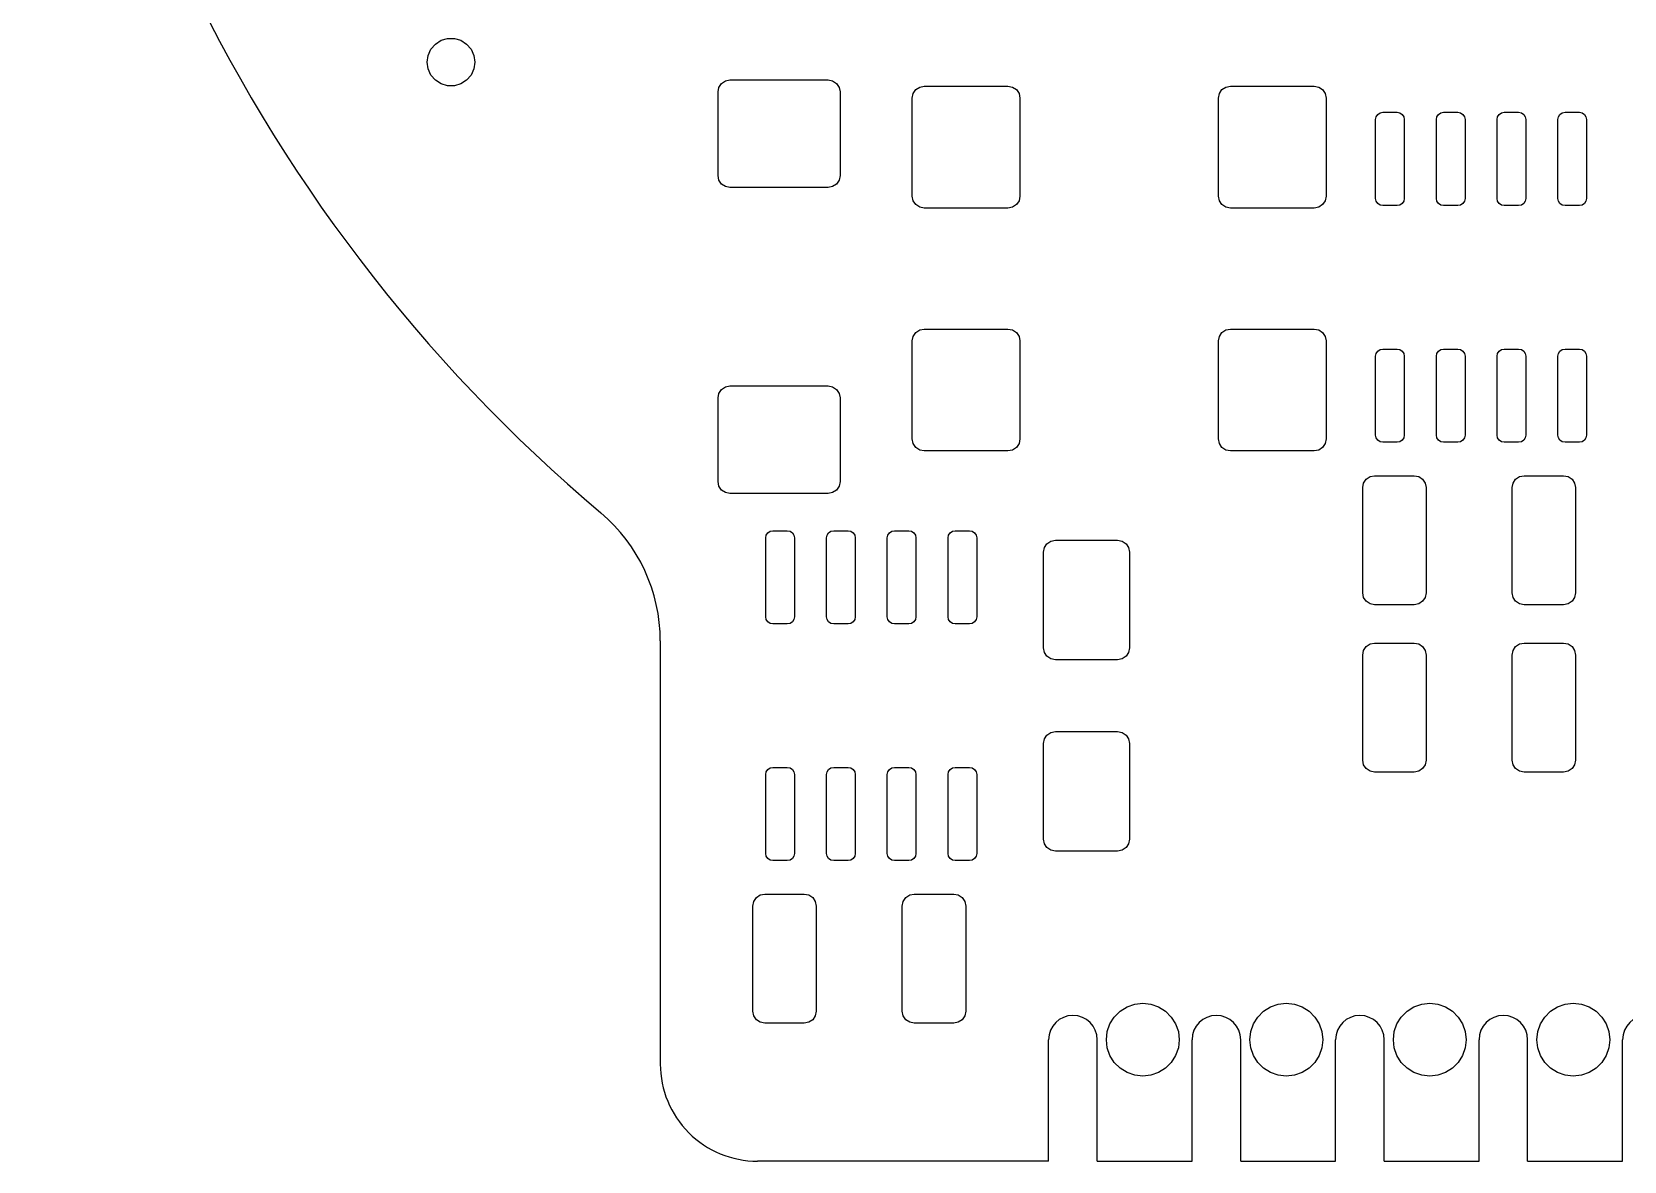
# Model space of a CAD drawing. Extents: x 116 to 183, y -110.2 to -37.6.
# Drawn here: x 115.95 to 149.24, y -110.24 to -86.62 of the extents above; entities that cross this region are included whole.
import ezdxf

# ---------------------------------------------------------------- set-up
doc = ezdxf.new("R2010")
doc.units = 0
doc.layers.add('BLACK', color=7, linetype='CONTINUOUS')

msp = doc.modelspace()

# ---------------------------------------------------------------- linework, layer by layer
at = {"layer": 'BLACK', "linetype": 'CONTINUOUS'}
for p, q in [((124.293373, -86.97868), (124.38657, -86.871125)), ((124.38657, -86.871125), (124.506292, -86.794184)), ((124.506292, -86.794184), (124.642843, -86.754089)), ((124.642843, -86.754089), (124.785157, -86.754089)), ((124.785157, -86.754089), (124.921708, -86.794184)), ((124.921708, -86.794184), (125.04143, -86.871125)), ((125.04143, -86.871125), (125.134627, -86.97868)), ((124.214, -87.249), (124.234254, -87.108134)), ((124.234254, -87.108134), (124.293373, -86.97868)), ((125.134627, -86.97868), (125.193746, -87.108134)), ((125.193746, -87.108134), (125.214, -87.249)), ((124.234254, -87.389866), (124.214, -87.249)), ((124.293373, -87.51932), (124.234254, -87.389866)), ((124.38657, -87.626875), (124.293373, -87.51932)), ((125.134627, -87.51932), (125.04143, -87.626875)), ((125.193746, -87.389866), (125.134627, -87.51932)), ((125.214, -87.249), (125.193746, -87.389866)), ((124.506292, -87.703816), (124.38657, -87.626875)), ((124.642843, -87.743911), (124.506292, -87.703816)), ((124.785157, -87.743911), (124.642843, -87.743911)), ((124.921708, -87.703816), (124.785157, -87.743911)), ((125.04143, -87.626875), (124.921708, -87.703816)), ((130.297, -87.873), (130.31603, -87.777329)), ((130.297, -89.623), (130.297, -87.873)), ((130.31603, -87.777329), (130.370223, -87.696223)), ((130.370223, -87.696223), (130.451329, -87.64203)), ((130.451329, -87.64203), (130.547, -87.623)), ((130.547, -87.623), (132.597, -87.623)), ((132.597, -87.623), (132.692671, -87.64203)), ((132.692671, -87.64203), (132.773777, -87.696223)), ((132.773777, -87.696223), (132.82797, -87.777329)), ((132.82797, -87.777329), (132.847, -87.873)), ((132.847, -87.873), (132.847, -89.623)), ((134.37803, -87.906329), (134.432223, -87.825223)), ((134.432223, -87.825223), (134.513329, -87.77103)), ((134.513329, -87.77103), (134.609, -87.752)), ((134.609, -87.752), (136.359, -87.752)), ((136.359, -87.752), (136.454671, -87.77103)), ((136.454671, -87.77103), (136.535777, -87.825223)), ((136.535777, -87.825223), (136.58997, -87.906329)), ((140.77803, -87.906329), (140.832223, -87.825223)), ((140.832223, -87.825223), (140.913329, -87.77103)), ((140.913329, -87.77103), (141.009, -87.752)), ((141.009, -87.752), (142.759, -87.752)), ((142.759, -87.752), (142.854671, -87.77103)), ((142.854671, -87.77103), (142.935777, -87.825223)), ((142.935777, -87.825223), (142.98997, -87.906329)), ((134.359, -88.002), (134.37803, -87.906329)), ((134.359, -90.052), (134.359, -88.002)), ((136.58997, -87.906329), (136.609, -88.002)), ((136.609, -88.002), (136.609, -90.052)), ((140.759, -88.002), (140.77803, -87.906329)), ((140.759, -90.052), (140.759, -88.002)), ((142.98997, -87.906329), (143.009, -88.002)), ((143.009, -88.002), (143.009, -90.052)), ((144.045, -88.45), (144.056418, -88.392597)), ((144.045, -90.1), (144.045, -88.45)), ((144.056418, -88.392597), (144.088934, -88.343934)), ((144.088934, -88.343934), (144.137597, -88.311418)), ((144.137597, -88.311418), (144.195, -88.3)), ((144.195, -88.3), (144.495, -88.3)), ((144.495, -88.3), (144.552403, -88.311418)), ((144.552403, -88.311418), (144.601066, -88.343934)), ((144.601066, -88.343934), (144.633582, -88.392597)), ((144.633582, -88.392597), (144.645, -88.45)), ((144.645, -88.45), (144.645, -90.1)), ((145.315, -88.45), (145.326418, -88.392597)), ((145.315, -90.1), (145.315, -88.45)), ((145.326418, -88.392597), (145.358934, -88.343934)), ((145.358934, -88.343934), (145.407597, -88.311418)), ((145.407597, -88.311418), (145.465, -88.3)), ((145.465, -88.3), (145.765, -88.3)), ((145.765, -88.3), (145.822403, -88.311418)), ((145.822403, -88.311418), (145.871066, -88.343934)), ((145.871066, -88.343934), (145.903582, -88.392597)), ((145.903582, -88.392597), (145.915, -88.45)), ((145.915, -88.45), (145.915, -90.1)), ((146.585, -88.45), (146.596418, -88.392597)), ((146.585, -90.1), (146.585, -88.45)), ((146.596418, -88.392597), (146.628934, -88.343934)), ((146.628934, -88.343934), (146.677597, -88.311418)), ((146.677597, -88.311418), (146.735, -88.3)), ((146.735, -88.3), (147.035, -88.3)), ((147.035, -88.3), (147.092403, -88.311418)), ((147.092403, -88.311418), (147.141066, -88.343934)), ((147.141066, -88.343934), (147.173582, -88.392597)), ((147.173582, -88.392597), (147.185, -88.45)), ((147.185, -88.45), (147.185, -90.1)), ((147.855, -88.45), (147.866418, -88.392597)), ((147.855, -90.1), (147.855, -88.45)), ((147.866418, -88.392597), (147.898934, -88.343934)), ((147.898934, -88.343934), (147.947597, -88.311418)), ((147.947597, -88.311418), (148.005, -88.3)), ((148.005, -88.3), (148.305, -88.3)), ((148.305, -88.3), (148.362403, -88.311418)), ((148.362403, -88.311418), (148.411066, -88.343934)), ((148.411066, -88.343934), (148.443582, -88.392597)), ((148.443582, -88.392597), (148.455, -88.45)), ((148.455, -88.45), (148.455, -90.1)), ((130.31603, -89.718671), (130.297, -89.623)), ((130.370223, -89.799777), (130.31603, -89.718671)), ((130.451329, -89.85397), (130.370223, -89.799777)), ((130.547, -89.873), (130.451329, -89.85397)), ((132.597, -89.873), (130.547, -89.873)), ((132.692671, -89.85397), (132.597, -89.873)), ((132.773777, -89.799777), (132.692671, -89.85397)), ((132.82797, -89.718671), (132.773777, -89.799777)), ((132.847, -89.623), (132.82797, -89.718671)), ((134.37803, -90.147671), (134.359, -90.052)), ((134.432223, -90.228777), (134.37803, -90.147671)), ((136.58997, -90.147671), (136.535777, -90.228777)), ((136.609, -90.052), (136.58997, -90.147671)), ((140.77803, -90.147671), (140.759, -90.052)), ((140.832223, -90.228777), (140.77803, -90.147671)), ((142.98997, -90.147671), (142.935777, -90.228777)), ((143.009, -90.052), (142.98997, -90.147671)), ((144.056418, -90.157403), (144.045, -90.1)), ((144.088934, -90.206066), (144.056418, -90.157403)), ((144.137597, -90.238582), (144.088934, -90.206066)), ((144.601066, -90.206066), (144.552403, -90.238582)), ((144.633582, -90.157403), (144.601066, -90.206066)), ((144.645, -90.1), (144.633582, -90.157403)), ((145.326418, -90.157403), (145.315, -90.1)), ((145.358934, -90.206066), (145.326418, -90.157403)), ((145.407597, -90.238582), (145.358934, -90.206066)), ((145.871066, -90.206066), (145.822403, -90.238582)), ((145.903582, -90.157403), (145.871066, -90.206066)), ((145.915, -90.1), (145.903582, -90.157403)), ((146.596418, -90.157403), (146.585, -90.1)), ((146.628934, -90.206066), (146.596418, -90.157403)), ((146.677597, -90.238582), (146.628934, -90.206066)), ((147.141066, -90.206066), (147.092403, -90.238582)), ((147.173582, -90.157403), (147.141066, -90.206066)), ((147.185, -90.1), (147.173582, -90.157403)), ((147.866418, -90.157403), (147.855, -90.1)), ((147.898934, -90.206066), (147.866418, -90.157403)), ((147.947597, -90.238582), (147.898934, -90.206066)), ((148.411066, -90.206066), (148.362403, -90.238582)), ((148.443582, -90.157403), (148.411066, -90.206066)), ((148.455, -90.1), (148.443582, -90.157403)), ((134.513329, -90.28297), (134.432223, -90.228777)), ((134.609, -90.302), (134.513329, -90.28297)), ((136.359, -90.302), (134.609, -90.302)), ((136.454671, -90.28297), (136.359, -90.302)), ((136.535777, -90.228777), (136.454671, -90.28297)), ((140.913329, -90.28297), (140.832223, -90.228777)), ((141.009, -90.302), (140.913329, -90.28297)), ((142.759, -90.302), (141.009, -90.302)), ((142.854671, -90.28297), (142.759, -90.302)), ((142.935777, -90.228777), (142.854671, -90.28297)), ((144.195, -90.25), (144.137597, -90.238582)), ((144.495, -90.25), (144.195, -90.25)), ((144.552403, -90.238582), (144.495, -90.25)), ((145.465, -90.25), (145.407597, -90.238582)), ((145.765, -90.25), (145.465, -90.25)), ((145.822403, -90.238582), (145.765, -90.25)), ((146.735, -90.25), (146.677597, -90.238582)), ((147.035, -90.25), (146.735, -90.25)), ((147.092403, -90.238582), (147.035, -90.25)), ((148.005, -90.25), (147.947597, -90.238582)), ((148.305, -90.25), (148.005, -90.25)), ((148.362403, -90.238582), (148.305, -90.25)), ((134.432223, -92.905223), (134.513329, -92.85103)), ((134.513329, -92.85103), (134.609, -92.832)), ((134.609, -92.832), (136.359, -92.832)), ((136.359, -92.832), (136.454671, -92.85103)), ((136.454671, -92.85103), (136.535777, -92.905223)), ((140.832223, -92.905223), (140.913329, -92.85103)), ((140.913329, -92.85103), (141.009, -92.832)), ((141.009, -92.832), (142.759, -92.832)), ((142.759, -92.832), (142.854671, -92.85103)), ((142.854671, -92.85103), (142.935777, -92.905223)), ((134.359, -93.082), (134.37803, -92.986329)), ((134.359, -95.132), (134.359, -93.082)), ((134.37803, -92.986329), (134.432223, -92.905223)), ((136.535777, -92.905223), (136.58997, -92.986329)), ((136.58997, -92.986329), (136.609, -93.082)), ((136.609, -93.082), (136.609, -95.132)), ((140.759, -93.082), (140.77803, -92.986329)), ((140.759, -95.132), (140.759, -93.082)), ((140.77803, -92.986329), (140.832223, -92.905223)), ((142.935777, -92.905223), (142.98997, -92.986329)), ((142.98997, -92.986329), (143.009, -93.082)), ((143.009, -93.082), (143.009, -95.132)), ((144.045, -93.4), (144.056418, -93.342597)), ((144.045, -95.05), (144.045, -93.4)), ((144.056418, -93.342597), (144.088934, -93.293934)), ((144.088934, -93.293934), (144.137597, -93.261418)), ((144.137597, -93.261418), (144.195, -93.25)), ((144.195, -93.25), (144.495, -93.25)), ((144.495, -93.25), (144.552403, -93.261418)), ((144.552403, -93.261418), (144.601066, -93.293934)), ((144.601066, -93.293934), (144.633582, -93.342597)), ((144.633582, -93.342597), (144.645, -93.4)), ((144.645, -93.4), (144.645, -95.05)), ((145.315, -93.4), (145.326418, -93.342597)), ((145.315, -95.05), (145.315, -93.4)), ((145.326418, -93.342597), (145.358934, -93.293934)), ((145.358934, -93.293934), (145.407597, -93.261418)), ((145.407597, -93.261418), (145.465, -93.25)), ((145.465, -93.25), (145.765, -93.25)), ((145.765, -93.25), (145.822403, -93.261418)), ((145.822403, -93.261418), (145.871066, -93.293934)), ((145.871066, -93.293934), (145.903582, -93.342597)), ((145.903582, -93.342597), (145.915, -93.4)), ((145.915, -93.4), (145.915, -95.05)), ((146.585, -93.4), (146.596418, -93.342597)), ((146.585, -95.05), (146.585, -93.4)), ((146.596418, -93.342597), (146.628934, -93.293934)), ((146.628934, -93.293934), (146.677597, -93.261418)), ((146.677597, -93.261418), (146.735, -93.25)), ((146.735, -93.25), (147.035, -93.25)), ((147.035, -93.25), (147.092403, -93.261418)), ((147.092403, -93.261418), (147.141066, -93.293934)), ((147.141066, -93.293934), (147.173582, -93.342597)), ((147.173582, -93.342597), (147.185, -93.4)), ((147.185, -93.4), (147.185, -95.05)), ((147.855, -93.4), (147.866418, -93.342597)), ((147.855, -95.05), (147.855, -93.4)), ((147.866418, -93.342597), (147.898934, -93.293934)), ((147.898934, -93.293934), (147.947597, -93.261418)), ((147.947597, -93.261418), (148.005, -93.25)), ((148.005, -93.25), (148.305, -93.25)), ((148.305, -93.25), (148.362403, -93.261418)), ((148.362403, -93.261418), (148.411066, -93.293934)), ((148.411066, -93.293934), (148.443582, -93.342597)), ((148.443582, -93.342597), (148.455, -93.4)), ((148.455, -93.4), (148.455, -95.05)), ((130.297, -94.273), (130.31603, -94.177329)), ((130.31603, -94.177329), (130.370223, -94.096223)), ((130.370223, -94.096223), (130.451329, -94.04203)), ((130.451329, -94.04203), (130.547, -94.023)), ((130.547, -94.023), (132.597, -94.023)), ((132.597, -94.023), (132.692671, -94.04203)), ((132.692671, -94.04203), (132.773777, -94.096223)), ((132.773777, -94.096223), (132.82797, -94.177329)), ((132.82797, -94.177329), (132.847, -94.273)), ((130.297, -96.023), (130.297, -94.273)), ((132.847, -94.273), (132.847, -96.023)), ((134.37803, -95.227671), (134.359, -95.132)), ((136.609, -95.132), (136.58997, -95.227671)), ((140.77803, -95.227671), (140.759, -95.132)), ((143.009, -95.132), (142.98997, -95.227671)), ((144.056418, -95.107403), (144.045, -95.05)), ((144.088934, -95.156066), (144.056418, -95.107403)), ((144.137597, -95.188582), (144.088934, -95.156066)), ((144.195, -95.2), (144.137597, -95.188582)), ((144.495, -95.2), (144.195, -95.2)), ((144.552403, -95.188582), (144.495, -95.2)), ((144.601066, -95.156066), (144.552403, -95.188582)), ((144.633582, -95.107403), (144.601066, -95.156066)), ((144.645, -95.05), (144.633582, -95.107403)), ((145.326418, -95.107403), (145.315, -95.05)), ((145.358934, -95.156066), (145.326418, -95.107403)), ((145.407597, -95.188582), (145.358934, -95.156066)), ((145.465, -95.2), (145.407597, -95.188582)), ((145.765, -95.2), (145.465, -95.2)), ((145.822403, -95.188582), (145.765, -95.2)), ((145.871066, -95.156066), (145.822403, -95.188582)), ((145.903582, -95.107403), (145.871066, -95.156066)), ((145.915, -95.05), (145.903582, -95.107403)), ((146.596418, -95.107403), (146.585, -95.05)), ((146.628934, -95.156066), (146.596418, -95.107403)), ((146.677597, -95.188582), (146.628934, -95.156066)), ((146.735, -95.2), (146.677597, -95.188582)), ((147.035, -95.2), (146.735, -95.2)), ((147.092403, -95.188582), (147.035, -95.2)), ((147.141066, -95.156066), (147.092403, -95.188582)), ((147.173582, -95.107403), (147.141066, -95.156066)), ((147.185, -95.05), (147.173582, -95.107403)), ((147.866418, -95.107403), (147.855, -95.05)), ((147.898934, -95.156066), (147.866418, -95.107403)), ((147.947597, -95.188582), (147.898934, -95.156066)), ((148.005, -95.2), (147.947597, -95.188582)), ((148.305, -95.2), (148.005, -95.2)), ((148.362403, -95.188582), (148.305, -95.2)), ((148.411066, -95.156066), (148.362403, -95.188582)), ((148.443582, -95.107403), (148.411066, -95.156066)), ((148.455, -95.05), (148.443582, -95.107403)), ((134.432223, -95.308777), (134.37803, -95.227671)), ((134.513329, -95.36297), (134.432223, -95.308777)), ((134.609, -95.382), (134.513329, -95.36297)), ((136.359, -95.382), (134.609, -95.382)), ((136.454671, -95.36297), (136.359, -95.382)), ((136.535777, -95.308777), (136.454671, -95.36297)), ((136.58997, -95.227671), (136.535777, -95.308777)), ((140.832223, -95.308777), (140.77803, -95.227671)), ((140.913329, -95.36297), (140.832223, -95.308777)), ((141.009, -95.382), (140.913329, -95.36297)), ((142.759, -95.382), (141.009, -95.382)), ((142.854671, -95.36297), (142.759, -95.382)), ((142.935777, -95.308777), (142.854671, -95.36297)), ((142.98997, -95.227671), (142.935777, -95.308777)), ((130.31603, -96.118671), (130.297, -96.023)), ((130.370223, -96.199777), (130.31603, -96.118671)), ((130.451329, -96.25397), (130.370223, -96.199777)), ((132.773777, -96.199777), (132.692671, -96.25397)), ((132.82797, -96.118671), (132.773777, -96.199777)), ((132.847, -96.023), (132.82797, -96.118671)), ((143.775, -96.15), (143.79403, -96.054329)), ((143.775, -98.35), (143.775, -96.15)), ((143.79403, -96.054329), (143.848223, -95.973223)), ((143.848223, -95.973223), (143.929329, -95.91903)), ((143.929329, -95.91903), (144.025, -95.9)), ((144.025, -95.9), (144.85, -95.9)), ((144.85, -95.9), (144.945671, -95.91903)), ((144.945671, -95.91903), (145.026777, -95.973223)), ((145.026777, -95.973223), (145.08097, -96.054329)), ((145.08097, -96.054329), (145.1, -96.15)), ((145.1, -96.15), (145.1, -98.35)), ((146.9, -96.15), (146.91903, -96.054329)), ((146.9, -98.35), (146.9, -96.15)), ((146.91903, -96.054329), (146.973223, -95.973223)), ((146.973223, -95.973223), (147.054329, -95.91903)), ((147.054329, -95.91903), (147.15, -95.9)), ((147.15, -95.9), (147.975, -95.9)), ((147.975, -95.9), (148.070671, -95.91903)), ((148.070671, -95.91903), (148.151777, -95.973223)), ((148.151777, -95.973223), (148.20597, -96.054329)), ((148.20597, -96.054329), (148.225, -96.15)), ((148.225, -96.15), (148.225, -98.35)), ((130.547, -96.273), (130.451329, -96.25397)), ((132.597, -96.273), (130.547, -96.273)), ((132.692671, -96.25397), (132.597, -96.273)), ((131.295, -97.2), (131.306418, -97.142597)), ((131.295, -98.85), (131.295, -97.2)), ((131.306418, -97.142597), (131.338934, -97.093934)), ((131.338934, -97.093934), (131.387597, -97.061418)), ((131.387597, -97.061418), (131.445, -97.05)), ((131.445, -97.05), (131.745, -97.05)), ((131.745, -97.05), (131.802403, -97.061418)), ((131.802403, -97.061418), (131.851066, -97.093934)), ((131.851066, -97.093934), (131.883582, -97.142597)), ((131.883582, -97.142597), (131.895, -97.2)), ((131.895, -97.2), (131.895, -98.85)), ((132.565, -97.2), (132.576418, -97.142597)), ((132.565, -98.85), (132.565, -97.2)), ((132.576418, -97.142597), (132.608934, -97.093934)), ((132.608934, -97.093934), (132.657597, -97.061418)), ((132.657597, -97.061418), (132.715, -97.05)), ((132.715, -97.05), (133.015, -97.05)), ((133.015, -97.05), (133.072403, -97.061418)), ((133.072403, -97.061418), (133.121066, -97.093934)), ((133.121066, -97.093934), (133.153582, -97.142597)), ((133.153582, -97.142597), (133.165, -97.2)), ((133.165, -97.2), (133.165, -98.85)), ((133.835, -97.2), (133.846418, -97.142597)), ((133.835, -98.85), (133.835, -97.2)), ((133.846418, -97.142597), (133.878934, -97.093934)), ((133.878934, -97.093934), (133.927597, -97.061418)), ((133.927597, -97.061418), (133.985, -97.05)), ((133.985, -97.05), (134.285, -97.05)), ((134.285, -97.05), (134.342403, -97.061418)), ((134.342403, -97.061418), (134.391066, -97.093934)), ((134.391066, -97.093934), (134.423582, -97.142597)), ((134.423582, -97.142597), (134.435, -97.2)), ((134.435, -97.2), (134.435, -98.85)), ((135.105, -97.2), (135.116418, -97.142597)), ((135.105, -98.85), (135.105, -97.2)), ((135.116418, -97.142597), (135.148934, -97.093934)), ((135.148934, -97.093934), (135.197597, -97.061418)), ((135.197597, -97.061418), (135.255, -97.05)), ((135.255, -97.05), (135.555, -97.05)), ((135.555, -97.05), (135.612403, -97.061418)), ((135.612403, -97.061418), (135.661066, -97.093934)), ((135.661066, -97.093934), (135.693582, -97.142597)), ((135.693582, -97.142597), (135.705, -97.2)), ((135.705, -97.2), (135.705, -98.85)), ((137.1, -97.5), (137.11903, -97.404329)), ((137.1, -99.5), (137.1, -97.5)), ((137.11903, -97.404329), (137.173223, -97.323223)), ((137.173223, -97.323223), (137.254329, -97.26903)), ((137.254329, -97.26903), (137.35, -97.25)), ((137.35, -97.25), (138.65, -97.25)), ((138.65, -97.25), (138.745671, -97.26903)), ((138.745671, -97.26903), (138.826777, -97.323223)), ((138.826777, -97.323223), (138.88097, -97.404329)), ((138.88097, -97.404329), (138.9, -97.5)), ((138.9, -97.5), (138.9, -99.5)), ((143.79403, -98.445671), (143.775, -98.35)), ((143.848223, -98.526777), (143.79403, -98.445671)), ((143.929329, -98.58097), (143.848223, -98.526777)), ((145.026777, -98.526777), (144.945671, -98.58097)), ((145.08097, -98.445671), (145.026777, -98.526777)), ((145.1, -98.35), (145.08097, -98.445671)), ((146.91903, -98.445671), (146.9, -98.35)), ((146.973223, -98.526777), (146.91903, -98.445671)), ((147.054329, -98.58097), (146.973223, -98.526777)), ((148.151777, -98.526777), (148.070671, -98.58097)), ((148.20597, -98.445671), (148.151777, -98.526777)), ((148.225, -98.35), (148.20597, -98.445671)), ((131.306418, -98.907403), (131.295, -98.85)), ((131.895, -98.85), (131.883582, -98.907403)), ((132.576418, -98.907403), (132.565, -98.85)), ((133.165, -98.85), (133.153582, -98.907403)), ((133.846418, -98.907403), (133.835, -98.85)), ((134.435, -98.85), (134.423582, -98.907403)), ((135.116418, -98.907403), (135.105, -98.85)), ((135.705, -98.85), (135.693582, -98.907403)), ((144.025, -98.6), (143.929329, -98.58097)), ((144.85, -98.6), (144.025, -98.6)), ((144.945671, -98.58097), (144.85, -98.6)), ((147.15, -98.6), (147.054329, -98.58097)), ((147.975, -98.6), (147.15, -98.6)), ((148.070671, -98.58097), (147.975, -98.6)), ((131.338934, -98.956066), (131.306418, -98.907403)), ((131.387597, -98.988582), (131.338934, -98.956066)), ((131.445, -99), (131.387597, -98.988582)), ((131.745, -99), (131.445, -99)), ((131.802403, -98.988582), (131.745, -99)), ((131.851066, -98.956066), (131.802403, -98.988582)), ((131.883582, -98.907403), (131.851066, -98.956066)), ((132.608934, -98.956066), (132.576418, -98.907403)), ((132.657597, -98.988582), (132.608934, -98.956066)), ((132.715, -99), (132.657597, -98.988582)), ((133.015, -99), (132.715, -99)), ((133.072403, -98.988582), (133.015, -99)), ((133.121066, -98.956066), (133.072403, -98.988582)), ((133.153582, -98.907403), (133.121066, -98.956066)), ((133.878934, -98.956066), (133.846418, -98.907403)), ((133.927597, -98.988582), (133.878934, -98.956066)), ((133.985, -99), (133.927597, -98.988582)), ((134.285, -99), (133.985, -99)), ((134.342403, -98.988582), (134.285, -99)), ((134.391066, -98.956066), (134.342403, -98.988582)), ((134.423582, -98.907403), (134.391066, -98.956066)), ((135.148934, -98.956066), (135.116418, -98.907403)), ((135.197597, -98.988582), (135.148934, -98.956066)), ((135.255, -99), (135.197597, -98.988582)), ((135.555, -99), (135.255, -99)), ((135.612403, -98.988582), (135.555, -99)), ((135.661066, -98.956066), (135.612403, -98.988582)), ((135.693582, -98.907403), (135.661066, -98.956066)), ((129.089859, -99.356597), (129.089859, -108.204)), ((137.11903, -99.595671), (137.1, -99.5)), ((138.9, -99.5), (138.88097, -99.595671)), ((143.79403, -99.554329), (143.848223, -99.473223)), ((143.848223, -99.473223), (143.929329, -99.41903)), ((143.929329, -99.41903), (144.025, -99.4)), ((144.025, -99.4), (144.85, -99.4)), ((144.85, -99.4), (144.945671, -99.41903)), ((144.945671, -99.41903), (145.026777, -99.473223)), ((145.026777, -99.473223), (145.08097, -99.554329)), ((146.91903, -99.554329), (146.973223, -99.473223)), ((146.973223, -99.473223), (147.054329, -99.41903)), ((147.054329, -99.41903), (147.15, -99.4)), ((147.15, -99.4), (147.975, -99.4)), ((147.975, -99.4), (148.070671, -99.41903)), ((148.070671, -99.41903), (148.151777, -99.473223)), ((148.151777, -99.473223), (148.20597, -99.554329)), ((137.173223, -99.676777), (137.11903, -99.595671)), ((137.254329, -99.73097), (137.173223, -99.676777)), ((137.35, -99.75), (137.254329, -99.73097)), ((138.65, -99.75), (137.35, -99.75)), ((138.745671, -99.73097), (138.65, -99.75)), ((138.826777, -99.676777), (138.745671, -99.73097)), ((138.88097, -99.595671), (138.826777, -99.676777)), ((143.775, -99.65), (143.79403, -99.554329)), ((143.775, -101.85), (143.775, -99.65)), ((145.08097, -99.554329), (145.1, -99.65)), ((145.1, -99.65), (145.1, -101.85)), ((146.9, -99.65), (146.91903, -99.554329)), ((146.9, -101.85), (146.9, -99.65)), ((148.20597, -99.554329), (148.225, -99.65)), ((148.225, -99.65), (148.225, -101.85)), ((137.1, -101.5), (137.11903, -101.404329)), ((137.1, -103.5), (137.1, -101.5)), ((137.11903, -101.404329), (137.173223, -101.323223)), ((137.173223, -101.323223), (137.254329, -101.26903)), ((137.254329, -101.26903), (137.35, -101.25)), ((137.35, -101.25), (138.65, -101.25)), ((138.65, -101.25), (138.745671, -101.26903)), ((138.745671, -101.26903), (138.826777, -101.323223)), ((138.826777, -101.323223), (138.88097, -101.404329)), ((138.88097, -101.404329), (138.9, -101.5)), ((138.9, -101.5), (138.9, -103.5)), ((143.79403, -101.945671), (143.775, -101.85)), ((145.1, -101.85), (145.08097, -101.945671)), ((146.91903, -101.945671), (146.9, -101.85)), ((148.225, -101.85), (148.20597, -101.945671)), ((131.295, -102.15), (131.306418, -102.092597)), ((131.295, -103.8), (131.295, -102.15)), ((131.306418, -102.092597), (131.338934, -102.043934)), ((131.338934, -102.043934), (131.387597, -102.011418)), ((131.387597, -102.011418), (131.445, -102)), ((131.445, -102), (131.745, -102)), ((131.745, -102), (131.802403, -102.011418)), ((131.802403, -102.011418), (131.851066, -102.043934)), ((131.851066, -102.043934), (131.883582, -102.092597)), ((131.883582, -102.092597), (131.895, -102.15)), ((131.895, -102.15), (131.895, -103.8)), ((132.565, -102.15), (132.576418, -102.092597)), ((132.565, -103.8), (132.565, -102.15)), ((132.576418, -102.092597), (132.608934, -102.043934)), ((132.608934, -102.043934), (132.657597, -102.011418)), ((132.657597, -102.011418), (132.715, -102)), ((132.715, -102), (133.015, -102)), ((133.015, -102), (133.072403, -102.011418)), ((133.072403, -102.011418), (133.121066, -102.043934)), ((133.121066, -102.043934), (133.153582, -102.092597)), ((133.153582, -102.092597), (133.165, -102.15)), ((133.165, -102.15), (133.165, -103.8)), ((133.835, -102.15), (133.846418, -102.092597)), ((133.835, -103.8), (133.835, -102.15)), ((133.846418, -102.092597), (133.878934, -102.043934)), ((133.878934, -102.043934), (133.927597, -102.011418)), ((133.927597, -102.011418), (133.985, -102)), ((133.985, -102), (134.285, -102)), ((134.285, -102), (134.342403, -102.011418)), ((134.342403, -102.011418), (134.391066, -102.043934)), ((134.391066, -102.043934), (134.423582, -102.092597)), ((134.423582, -102.092597), (134.435, -102.15)), ((134.435, -102.15), (134.435, -103.8)), ((135.105, -102.15), (135.116418, -102.092597)), ((135.105, -103.8), (135.105, -102.15)), ((135.116418, -102.092597), (135.148934, -102.043934)), ((135.148934, -102.043934), (135.197597, -102.011418)), ((135.197597, -102.011418), (135.255, -102)), ((135.255, -102), (135.555, -102)), ((135.555, -102), (135.612403, -102.011418)), ((135.612403, -102.011418), (135.661066, -102.043934)), ((135.661066, -102.043934), (135.693582, -102.092597)), ((135.693582, -102.092597), (135.705, -102.15)), ((135.705, -102.15), (135.705, -103.8)), ((143.848223, -102.026777), (143.79403, -101.945671)), ((143.929329, -102.08097), (143.848223, -102.026777)), ((144.025, -102.1), (143.929329, -102.08097)), ((144.85, -102.1), (144.025, -102.1)), ((144.945671, -102.08097), (144.85, -102.1)), ((145.026777, -102.026777), (144.945671, -102.08097)), ((145.08097, -101.945671), (145.026777, -102.026777)), ((146.973223, -102.026777), (146.91903, -101.945671)), ((147.054329, -102.08097), (146.973223, -102.026777)), ((147.15, -102.1), (147.054329, -102.08097)), ((147.975, -102.1), (147.15, -102.1)), ((148.070671, -102.08097), (147.975, -102.1)), ((148.151777, -102.026777), (148.070671, -102.08097)), ((148.20597, -101.945671), (148.151777, -102.026777)), ((137.11903, -103.595671), (137.1, -103.5)), ((138.9, -103.5), (138.88097, -103.595671)), ((131.306418, -103.857403), (131.295, -103.8)), ((131.338934, -103.906066), (131.306418, -103.857403)), ((131.883582, -103.857403), (131.851066, -103.906066)), ((131.895, -103.8), (131.883582, -103.857403)), ((132.576418, -103.857403), (132.565, -103.8)), ((132.608934, -103.906066), (132.576418, -103.857403)), ((133.153582, -103.857403), (133.121066, -103.906066)), ((133.165, -103.8), (133.153582, -103.857403)), ((133.846418, -103.857403), (133.835, -103.8)), ((133.878934, -103.906066), (133.846418, -103.857403)), ((134.423582, -103.857403), (134.391066, -103.906066)), ((134.435, -103.8), (134.423582, -103.857403)), ((135.116418, -103.857403), (135.105, -103.8)), ((135.148934, -103.906066), (135.116418, -103.857403)), ((135.693582, -103.857403), (135.661066, -103.906066)), ((135.705, -103.8), (135.693582, -103.857403)), ((137.173223, -103.676777), (137.11903, -103.595671)), ((137.254329, -103.73097), (137.173223, -103.676777)), ((137.35, -103.75), (137.254329, -103.73097)), ((138.65, -103.75), (137.35, -103.75)), ((138.745671, -103.73097), (138.65, -103.75)), ((138.826777, -103.676777), (138.745671, -103.73097)), ((138.88097, -103.595671), (138.826777, -103.676777)), ((131.387597, -103.938582), (131.338934, -103.906066)), ((131.445, -103.95), (131.387597, -103.938582)), ((131.745, -103.95), (131.445, -103.95)), ((131.802403, -103.938582), (131.745, -103.95)), ((131.851066, -103.906066), (131.802403, -103.938582)), ((132.657597, -103.938582), (132.608934, -103.906066)), ((132.715, -103.95), (132.657597, -103.938582)), ((133.015, -103.95), (132.715, -103.95)), ((133.072403, -103.938582), (133.015, -103.95)), ((133.121066, -103.906066), (133.072403, -103.938582)), ((133.927597, -103.938582), (133.878934, -103.906066)), ((133.985, -103.95), (133.927597, -103.938582)), ((134.285, -103.95), (133.985, -103.95)), ((134.342403, -103.938582), (134.285, -103.95)), ((134.391066, -103.906066), (134.342403, -103.938582)), ((135.197597, -103.938582), (135.148934, -103.906066)), ((135.255, -103.95), (135.197597, -103.938582)), ((135.555, -103.95), (135.255, -103.95)), ((135.612403, -103.938582), (135.555, -103.95)), ((135.661066, -103.906066), (135.612403, -103.938582)), ((131.025, -104.9), (131.04403, -104.804329)), ((131.04403, -104.804329), (131.098223, -104.723223)), ((131.098223, -104.723223), (131.179329, -104.66903)), ((131.179329, -104.66903), (131.275, -104.65)), ((131.275, -104.65), (132.1, -104.65)), ((132.1, -104.65), (132.195671, -104.66903)), ((132.195671, -104.66903), (132.276777, -104.723223)), ((132.276777, -104.723223), (132.33097, -104.804329)), ((132.33097, -104.804329), (132.35, -104.9)), ((134.15, -104.9), (134.16903, -104.804329)), ((134.16903, -104.804329), (134.223223, -104.723223)), ((134.223223, -104.723223), (134.304329, -104.66903)), ((134.304329, -104.66903), (134.4, -104.65)), ((134.4, -104.65), (135.225, -104.65)), ((135.225, -104.65), (135.320671, -104.66903)), ((135.320671, -104.66903), (135.401777, -104.723223)), ((135.401777, -104.723223), (135.45597, -104.804329)), ((135.45597, -104.804329), (135.475, -104.9)), ((131.025, -107.1), (131.025, -104.9)), ((132.35, -104.9), (132.35, -107.1)), ((134.15, -107.1), (134.15, -104.9)), ((135.475, -104.9), (135.475, -107.1)), ((131.04403, -107.195671), (131.025, -107.1)), ((131.098223, -107.276777), (131.04403, -107.195671)), ((132.33097, -107.195671), (132.276777, -107.276777)), ((132.35, -107.1), (132.33097, -107.195671)), ((134.16903, -107.195671), (134.15, -107.1)), ((134.223223, -107.276777), (134.16903, -107.195671)), ((135.45597, -107.195671), (135.401777, -107.276777)), ((135.475, -107.1), (135.45597, -107.195671)), ((138.582244, -107.220901), (138.702901, -107.100244)), ((138.702901, -107.100244), (138.847381, -107.009462)), ((138.847381, -107.009462), (139.008439, -106.953105)), ((139.008439, -106.953105), (139.178, -106.934)), ((139.178, -106.934), (139.347561, -106.953105)), ((139.347561, -106.953105), (139.508619, -107.009462)), ((139.508619, -107.009462), (139.653099, -107.100244)), ((139.653099, -107.100244), (139.773756, -107.220901)), ((141.582244, -107.220901), (141.702901, -107.100244)), ((141.702901, -107.100244), (141.847381, -107.009462)), ((141.847381, -107.009462), (142.008439, -106.953105)), ((142.008439, -106.953105), (142.178, -106.934)), ((142.178, -106.934), (142.347561, -106.953105)), ((142.347561, -106.953105), (142.508619, -107.009462)), ((142.508619, -107.009462), (142.653099, -107.100244)), ((142.653099, -107.100244), (142.773756, -107.220901)), ((144.582244, -107.220901), (144.702901, -107.100244)), ((144.702901, -107.100244), (144.847381, -107.009462)), ((144.847381, -107.009462), (145.008439, -106.953105)), ((145.008439, -106.953105), (145.178, -106.934)), ((145.178, -106.934), (145.347561, -106.953105)), ((145.347561, -106.953105), (145.508619, -107.009462)), ((145.508619, -107.009462), (145.653099, -107.100244)), ((145.653099, -107.100244), (145.773756, -107.220901)), ((147.582244, -107.220901), (147.702901, -107.100244)), ((147.702901, -107.100244), (147.847381, -107.009462)), ((147.847381, -107.009462), (148.008439, -106.953105)), ((148.008439, -106.953105), (148.178, -106.934)), ((148.178, -106.934), (148.347561, -106.953105)), ((148.347561, -106.953105), (148.508619, -107.009462)), ((148.508619, -107.009462), (148.653099, -107.100244)), ((148.653099, -107.100244), (148.773756, -107.220901)), ((131.179329, -107.33097), (131.098223, -107.276777)), ((131.275, -107.35), (131.179329, -107.33097)), ((132.1, -107.35), (131.275, -107.35)), ((132.195671, -107.33097), (132.1, -107.35)), ((132.276777, -107.276777), (132.195671, -107.33097)), ((134.304329, -107.33097), (134.223223, -107.276777)), ((134.4, -107.35), (134.304329, -107.33097)), ((135.225, -107.35), (134.4, -107.35)), ((135.320671, -107.33097), (135.225, -107.35)), ((135.401777, -107.276777), (135.320671, -107.33097)), ((138.416, -107.696), (138.435105, -107.526439)), ((138.435105, -107.526439), (138.491462, -107.365381)), ((138.491462, -107.365381), (138.582244, -107.220901)), ((139.773756, -107.220901), (139.864538, -107.365381)), ((139.864538, -107.365381), (139.920895, -107.526439)), ((139.920895, -107.526439), (139.94, -107.696)), ((141.416, -107.696), (141.435105, -107.526439)), ((141.435105, -107.526439), (141.491462, -107.365381)), ((141.491462, -107.365381), (141.582244, -107.220901)), ((142.773756, -107.220901), (142.864538, -107.365381)), ((142.864538, -107.365381), (142.920895, -107.526439)), ((142.920895, -107.526439), (142.94, -107.696)), ((144.416, -107.696), (144.435105, -107.526439)), ((144.435105, -107.526439), (144.491462, -107.365381)), ((144.491462, -107.365381), (144.582244, -107.220901)), ((145.773756, -107.220901), (145.864538, -107.365381)), ((145.864538, -107.365381), (145.920895, -107.526439)), ((145.920895, -107.526439), (145.94, -107.696)), ((147.416, -107.696), (147.435105, -107.526439)), ((147.435105, -107.526439), (147.491462, -107.365381)), ((147.491462, -107.365381), (147.582244, -107.220901)), ((148.773756, -107.220901), (148.864538, -107.365381)), ((148.864538, -107.365381), (148.920895, -107.526439)), ((148.920895, -107.526439), (148.94, -107.696)), ((137.208, -110.236002), (137.208, -107.696)), ((138.224, -110.236002), (138.224, -107.696)), ((138.435105, -107.865561), (138.416, -107.696)), ((139.94, -107.696), (139.920895, -107.865561)), ((140.208, -110.236002), (140.208, -107.696)), ((141.224, -110.236002), (141.224, -107.696)), ((141.435105, -107.865561), (141.416, -107.696)), ((142.94, -107.696), (142.920895, -107.865561)), ((143.208, -110.236002), (143.208, -107.696)), ((144.224, -110.236002), (144.224, -107.696)), ((144.435105, -107.865561), (144.416, -107.696)), ((145.94, -107.696), (145.920895, -107.865561)), ((146.208, -110.236002), (146.208, -107.696)), ((147.224, -110.236002), (147.224, -107.696)), ((147.435105, -107.865561), (147.416, -107.696)), ((148.94, -107.696), (148.920895, -107.865561)), ((149.208, -110.236002), (149.208, -107.696)), ((138.491462, -108.026619), (138.435105, -107.865561)), ((138.582244, -108.171099), (138.491462, -108.026619)), ((138.702901, -108.291756), (138.582244, -108.171099)), ((139.773756, -108.171099), (139.653099, -108.291756)), ((139.864538, -108.026619), (139.773756, -108.171099)), ((139.920895, -107.865561), (139.864538, -108.026619)), ((141.491462, -108.026619), (141.435105, -107.865561)), ((141.582244, -108.171099), (141.491462, -108.026619)), ((141.702901, -108.291756), (141.582244, -108.171099)), ((142.773756, -108.171099), (142.653099, -108.291756)), ((142.864538, -108.026619), (142.773756, -108.171099)), ((142.920895, -107.865561), (142.864538, -108.026619)), ((144.491462, -108.026619), (144.435105, -107.865561)), ((144.582244, -108.171099), (144.491462, -108.026619)), ((144.702901, -108.291756), (144.582244, -108.171099)), ((145.773756, -108.171099), (145.653099, -108.291756)), ((145.864538, -108.026619), (145.773756, -108.171099)), ((145.920895, -107.865561), (145.864538, -108.026619)), ((147.491462, -108.026619), (147.435105, -107.865561)), ((147.582244, -108.171099), (147.491462, -108.026619)), ((147.702901, -108.291756), (147.582244, -108.171099)), ((148.773756, -108.171099), (148.653099, -108.291756)), ((148.864538, -108.026619), (148.773756, -108.171099)), ((148.920895, -107.865561), (148.864538, -108.026619)), ((138.847381, -108.382538), (138.702901, -108.291756)), ((139.008439, -108.438895), (138.847381, -108.382538)), ((139.178, -108.458), (139.008439, -108.438895)), ((139.347561, -108.438895), (139.178, -108.458)), ((139.508619, -108.382538), (139.347561, -108.438895)), ((139.653099, -108.291756), (139.508619, -108.382538)), ((141.847381, -108.382538), (141.702901, -108.291756)), ((142.008439, -108.438895), (141.847381, -108.382538)), ((142.178, -108.458), (142.008439, -108.438895)), ((142.347561, -108.438895), (142.178, -108.458)), ((142.508619, -108.382538), (142.347561, -108.438895)), ((142.653099, -108.291756), (142.508619, -108.382538)), ((144.847381, -108.382538), (144.702901, -108.291756)), ((145.008439, -108.438895), (144.847381, -108.382538)), ((145.178, -108.458), (145.008439, -108.438895)), ((145.347561, -108.438895), (145.178, -108.458)), ((145.508619, -108.382538), (145.347561, -108.438895)), ((145.653099, -108.291756), (145.508619, -108.382538)), ((147.847381, -108.382538), (147.702901, -108.291756)), ((148.008439, -108.438895), (147.847381, -108.382538)), ((148.178, -108.458), (148.008439, -108.438895)), ((148.347561, -108.438895), (148.178, -108.458)), ((148.508619, -108.382538), (148.347561, -108.438895)), ((148.653099, -108.291756), (148.508619, -108.382538)), ((137.208, -110.236002), (131.121859, -110.236002)), ((138.224, -110.236002), (140.208, -110.236002)), ((141.224, -110.236002), (143.208, -110.236002)), ((144.224, -110.236002), (146.208, -110.236002)), ((147.224, -110.236002), (149.208, -110.236002))]:
    msp.add_line(p, q, dxfattribs=at)
at = {"layer": 'BLACK'}
for centre, radius, start, end in [((149.4505, -71.0743), 33.499996, -180.0000068, -130.1553645), ((125.5847, -99.3551), 3.505141, -0.0244701, 49.7895192), ((137.716, -107.696), 0.508, 0, 180), ((140.716, -107.696), 0.508, 0, 180), ((143.716, -107.696), 0.508, 0, 180), ((146.716, -107.696), 0.508, 0, 180), ((149.716, -107.696), 0.508, 0, 180), ((131.1218, -108.2041), 2.031902, -180.0028198, -89.9983363)]:
    msp.add_arc(centre, radius, start, end, dxfattribs=at)

doc.saveas('drawing.dxf')
